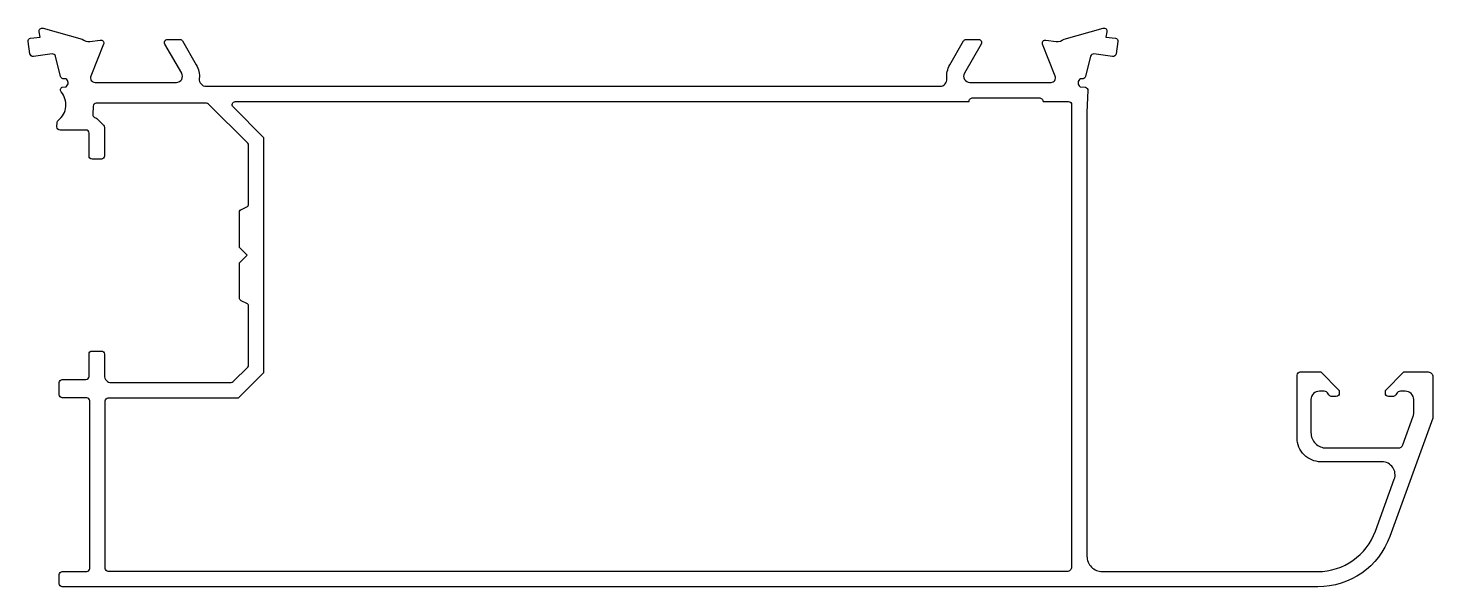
# Model space of a CAD drawing. Extents: x 923.6 to 1015.1, y -17 to 19.4.
import ezdxf

# ---------------------------------------------------------------- set-up
doc = ezdxf.new("R2010")
doc.units = 0
doc.header["$LTSCALE"] = 15
doc.layers.get('0').update_dxf_attribs({"linetype": 'CONTINUOUS'})

msp = doc.modelspace()

# ---------------------------------------------------------------- linework, layer by layer
msp.add_lwpolyline([(992.335, 16.065), (992.157, 16.06, 0.559912), (992.131, 15.549), (992.484, 15.509), (992.484, 15.509, -0.369591), (992.645, 15.304), (992.586, 13.892), (992.586, -15.037, 0.414214), (993.586, -16.037), (1007.628, -16.037, 0.315299), (1011.387, -13.405), (1012.616, -10.028, 0.520567), (1011.818, -8.887), (1007.833, -8.887, -0.414214), (1006.283, -7.337), (1006.283, -3.237, -0.414214), (1006.483, -3.037), (1007.833, -3.037), (1009.033, -4.237), (1009.033, -4.437, -0.414214), (1008.833, -4.637), (1008.583, -4.637, -0.293253), (1008.31, -4.462, 0.293253), (1008.038, -4.287), (1007.733, -4.287, 0.414214), (1007.183, -4.837), (1007.183, -6.987, 0.414214), (1008.183, -7.987), (1012.883, -7.987, 0.315299), (1013.165, -7.79), (1013.844, -5.924, 0.087489), (1013.883, -5.702), (1013.883, -4.837, 0.414214), (1013.333, -4.287), (1013.028, -4.287, 0.293253), (1012.756, -4.462, -0.293253), (1012.483, -4.637), (1012.233, -4.637, -0.414214), (1012.033, -4.437), (1012.033, -4.237), (1013.233, -3.037), (1014.833, -3.037, -0.414214), (1015.133, -3.337), (1015.133, -6.037), (1012.327, -13.747, -0.315299), (1007.628, -17.037), (925.792, -17.037, -0.414214), (925.592, -16.837), (925.592, -16.237, -0.414214), (925.792, -16.037), (927.392, -16.037, 0.414214), (927.592, -15.837), (927.592, -4.924, 0.414214), (927.392, -4.724), (925.792, -4.724, -0.414214), (925.592, -4.524), (925.592, -3.724, -0.414214), (925.792, -3.524), (927.342, -3.524, 0.414214), (927.542, -3.324), (927.542, -1.874, -0.414214), (927.742, -1.674), (928.342, -1.674, -0.414214), (928.542, -1.874), (928.542, -3.274, 0.414214), (928.992, -3.724), (936.794, -3.724, 0.198912), (936.936, -3.666), (937.883, -2.718, 0.198912), (937.942, -2.577), (937.942, 1.252, 0.291342), (937.826, 1.433), (937.457, 1.605, -0.291342), (937.342, 1.787), (937.342, 4.076), (937.842, 4.576), (937.342, 5.076), (937.342, 7.376, -0.377964), (937.517, 7.574), (937.826, 7.719, 0.291342), (937.942, 7.9), (937.942, 11.729, 0.198912), (937.883, 11.87), (935.336, 14.417, 0.198912), (935.194, 14.476), (928.742, 14.476), (928.01, 14.476, 0.398773), (927.81, 14.286), (927.781, 13.736, 0.31074), (927.899, 13.543, -0.153705), (928.055, 13.467), (928.483, 13.04, -0.198912), (928.542, 12.898), (928.542, 11.026, -0.414214), (928.342, 10.826), (927.742, 10.826, -0.414214), (927.542, 11.026), (927.542, 12.526, 0.414214), (927.342, 12.726), (925.651, 12.726, -0.429824), (925.451, 12.936), (925.466, 13.219, -0.215978), (925.542, 13.365, 0.426306), (925.723, 15.211, -0.485028), (925.784, 15.519), (926.046, 15.549, 0.559912), (926.02, 16.06), (925.842, 16.065, -0.30129), (925.68, 16.214), (925.357, 17.528, 0.381106), (925.138, 17.679), (923.922, 17.525, -0.426464), (923.687, 17.692), (923.57, 18.483, -0.402069), (923.731, 18.709), (924.358, 18.771), (924.29, 19.128, -0.555633), (924.54, 19.358), (927.087, 18.652, 0.212661), (927.598, 18.489), (928.267, 18.588, -0.57735), (928.482, 18.316), (927.657, 16.237, 0.529705), (927.936, 15.826), (933.233, 15.826, 0.57735), (933.58, 16.426), (932.483, 18.326, -0.57735), (932.656, 18.626), (933.464, 18.626, -0.267949), (933.637, 18.526), (934.532, 16.976, -0.157878), (934.725, 16.072, 0.444637), (935.173, 15.576), (983.004, 15.576, 0.444637), (983.452, 16.072, -0.157878), (983.645, 16.976), (984.54, 18.526, -0.267949), (984.713, 18.626), (985.521, 18.626, -0.57735), (985.694, 18.326), (984.597, 16.426, 0.57735), (984.944, 15.826), (990.241, 15.826, 0.529705), (990.52, 16.237), (989.695, 18.316, -0.57735), (989.91, 18.588), (990.579, 18.489, 0.212661), (991.09, 18.652), (993.637, 19.358, -0.555633), (993.887, 19.128), (993.819, 18.771), (994.446, 18.709, -0.402069), (994.607, 18.483), (994.49, 17.692, -0.426464), (994.255, 17.525), (993.039, 17.679, 0.381106), (992.82, 17.528), (992.497, 16.214, -0.30129), (992.335, 16.065), (992.335, 16.065)], format="xyb")
msp.add_lwpolyline([(937.074, 14.576), (984.897, 14.576), (984.897, 14.576, -0.414214), (985.147, 14.826), (989.47, 14.826, -0.414214), (989.72, 14.576), (991.386, 14.576, -0.414214), (991.586, 14.376), (991.586, -15.737, -0.414214), (991.286, -16.037), (928.792, -16.037, -0.414214), (928.592, -15.837), (928.592, -4.924, -0.414214), (928.792, -4.724), (937.292, -4.724), (938.942, -3.074), (938.942, 12.226), (936.933, 14.234, -0.668179)], format="xyb", close=True)

doc.saveas('drawing.dxf')
